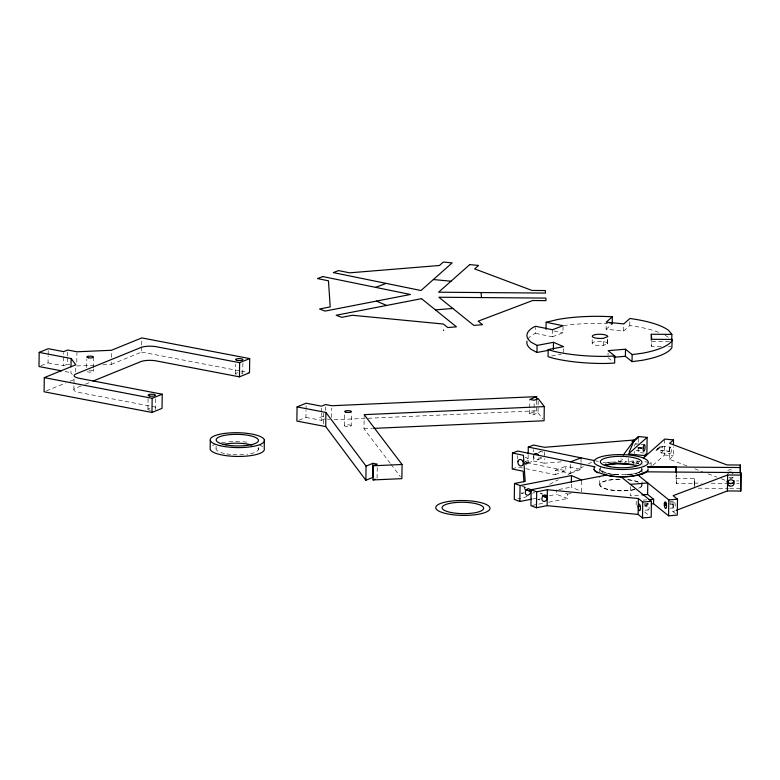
<?xml version="1.0" encoding="UTF-8"?>
<svg xmlns="http://www.w3.org/2000/svg" width="780" height="780" viewBox="0 0 780 780"><rect width="100%" height="100%" fill="white"/><g stroke="black" fill="none" stroke-linecap="round" stroke-linejoin="round"><path stroke-width="0.58" stroke-dasharray="3.9 2.92" d="M687.024 465.923L669.406 459.303L669.62 444.473M41.008 365.723L48.048 362.856L48.145 355.777M48.165 354.598L48.233 349.879M48.048 362.856L63.463 365.81L63.648 352.833M63.463 365.81L67.489 364.182L67.587 357.094M67.597 355.914L67.684 350.015M72.257 374.459L70.912 372.665L70.96 369.125M73.895 389.649L74.061 377.851M75.718 371.875L75.816 364.796M76.791 362.252L76.918 352.95M86.668 367.565L86.785 359.307M93.327 371.29L93.356 368.93M93.376 367.75L93.502 358.312M102.901 364.806L111.228 364.435L111.257 362.076M111.326 357.357L111.423 350.279M111.228 364.435L141.599 352.072L141.687 346.174M141.707 344.994L141.784 339.095M147.927 409.276L148.073 398.658M155.425 398.863L155.278 409.481A3.685 1.004 0.8 0 0 152.743 408.437M216.07 448.412L216.099 446.209M235.404 373.669L235.541 364.221M242.755 373.873L242.902 363.246M258.326 449.592L258.356 447.379M298.886 420.244L305.926 417.378L306.023 410.299M306.033 409.12L306.091 405.581M305.926 417.378L321.34 420.332L321.438 413.254M321.448 412.074L321.516 407.355M323.602 423.784L323.768 411.723M325.474 410.436L325.523 406.897M331.656 417.398L331.783 408.067M344.487 425.627L344.653 413.829M351.195 425.812A3.354 0.916 0.8 0 0 346.33 424.876A3.354 0.916 0.8 0 0 346.008 426.465A3.354 0.916 0.8 0 0 351.195 425.812L351.38 412.834M390.224 463.31L363.987 428.815L364.192 414.648M377.081 478.296L377.247 466.498M517.627 459.02L517.676 455.608M580.993 463.613L580.915 469.365L565.832 466.274L565.773 470.701L528.06 462.988L528.187 453.892M538.181 400.978L538.015 412.786L533.998 414.424L529.63 413.585L529.698 408.866M529.717 407.686L529.815 400.608M528.06 462.988L533.325 460.999L533.393 456.446M533.452 451.893L533.491 449.621M533.998 414.424L534.173 401.437M527.904 339.095A73.057 20.017 0.8 0 1 533.578 334.181L535.538 333.362L535.616 327.464M529.63 413.585L536.504 410.787L536.65 400.169M561.21 461.857L544.284 463.232L544.352 458.679M544.45 451.854L544.401 455.267L544.294 454.418A3.315 2.623 69.2 0 0 542.061 451.62A3.315 2.623 69.2 0 0 539.331 452.634M535.538 333.362L552.386 336.804L552.484 329.726M525.769 468.673L555.233 474.698L555.292 470.272L565.832 466.274M565.481 493.272L567.694 494.101L567.635 498.527L556.55 494.364L556.608 489.938M552.386 336.804L562.926 332.806L563.024 325.728M563.53 352.56L563.589 347.831M555.292 470.272L570.375 473.363L570.541 461.857M581.597 481.084L581.451 491.439L571.301 487.09L571.35 483.551M581.012 462.462L581.081 457.86M592.166 343.229L592.215 339.69M599.703 484.448L599.81 477.185M599.869 472.339C599.147 463.505 600.522 474.552 605.3 472.963M603.632 345.335L603.74 338.247M658.671 332.319A73.057 20.017 0.8 0 0 630.552 325.669L629.782 325.591L623.707 330.973L606.099 329.277L606.187 323.378M607.454 343.873L607.552 336.794M607.6 343.658A7.732 2.116 0.8 0 0 598.962 341.328A7.732 2.116 0.8 0 0 592.488 343.96A7.732 2.116 0.8 0 0 603.379 345.374L607.6 343.658L607.669 338.939M608.049 355.358L608.078 352.999M611.676 462.199C645.908 459.566 608.761 466.44 621.192 457.909M623.707 330.973L623.805 323.895M629.782 325.591L629.879 318.513M628.231 462.062L628.28 458.611M630.357 486.661L630.23 495.865L640.663 495.017M633.487 465.182L633.555 460.765L641.764 461.555M634.237 453.628L634.267 451.357M636.168 505.138L636.236 500.711M638.167 447.895L638.099 452.449L645.801 453.19M638.245 442.211L638.303 437.658M641.969 485.628L642.038 480.782M642.154 472.31L641.774 468.185M661.216 346.447L651.573 346.369L651.641 341.65M651.095 466.879L651.154 462.462L642.944 461.662M652.88 465.299L664.501 454.994L664.726 439.072M669.406 459.303L673.306 455.842L673.433 446.745M675.538 513.708L672.916 511.592L673.062 501.345M694.609 488.153L694.668 483.727L676.27 483.581L675.997 473.938M676.27 483.581L676.426 472.075M694.405 485.131L694.327 478.686L675.928 478.54M602.179 471.676L600.346 470.018M611.491 474.113L614.474 474.727L609.492 474.006M627.5 474.854L633.272 473.938M638.781 472.505L635.183 473.801L638.781 472.69L642.193 469.697M638.781 472.69L641.17 471.169M646.942 505.762L646.99 504.952A3.344 1.063 85.3 0 1 648.697 504.514A3.344 1.063 85.3 0 1 648.619 509.779A3.344 1.063 85.3 0 1 646.961 506.62L646.942 505.762L644.767 505.937M661.04 447.973A3.315 0.916 -84.5 0 1 662.639 447.973L662.61 449.621A3.315 0.916 -84.5 0 1 661.645 452.81A3.315 0.916 -84.5 0 1 660.748 451.279L660.767 449.621A3.315 0.916 -84.5 0 1 660.875 448.773M669.542 451.045L669.572 450.469A3.315 0.916 -84.5 0 1 670.537 447.281A3.315 0.916 -84.5 0 1 671.443 448.822L671.414 450.469A3.315 0.916 -84.5 0 1 670.449 453.658A3.315 0.916 -84.5 0 1 669.552 452.127L669.523 451.337L660.728 450.274M525.798 463.885A3.315 2.623 69.2 0 0 528.46 462.062L528.479 460.415A3.315 2.623 69.2 0 0 525.184 457.48M539.126 457.265L539 458.065A3.315 2.623 69.2 0 1 536.338 459.888A3.315 2.623 69.2 0 1 533.754 456.992L533.647 456.144M600.951 467.025L599.927 468.712L600.346 470.223M641.17 471.364L642.184 469.882L641.764 468.37M606.099 329.277L612.202 323.875A72.92 19.978 0.8 0 0 608.702 323.69M619.661 461.702L623.132 458.62M631.878 462.238L633.555 460.765M636.168 462.813L637.962 461.224M639.191 461.692L636.899 463.34M649.37 464.041L651.154 462.462M527.105 496.197L524.959 497.328L517.842 498.712M532.467 493.369L534.622 492.238M549.646 484.322L558.236 479.788M567.899 474.698L583.996 466.216M588.295 463.954L591.513 462.248M525.31 463.174L528.489 461.857M46.352 390.868L65.491 383.077M69.995 381.244L75.621 378.953M81.052 385.954L75.572 388.186A11.31 3.101 0.8 0 0 78.79 392.418L158.457 407.686M85.43 384.179L89.807 382.395M319.693 417.583L323.71 415.945M321.34 420.332L325.357 418.694M538.229 452.468L540.335 451.669M528.479 460.415L525.32 461.614L528.508 460.619M523.185 464.061L528.46 462.062M512.245 468.985L517.52 466.986L524.589 468.439M525.057 464.539L527.163 463.739M537.703 459.742L542.977 457.743A3.315 2.623 69.2 0 1 540.257 457.187M555.233 474.698L565.773 470.701M570.375 473.363L580.915 469.365M672.916 511.592L675.188 510.734M632.404 460.805L628.817 462.16L625.677 461.838M634.969 489.538A21.167 5.801 0.8 0 1 607.064 489.265A21.167 5.801 0.8 0 1 603.115 481.64L606.713 480.538A21.167 5.801 0.8 0 1 620.89 479.242M558.87 489.499L571.301 487.09M532.857 498.956L537.596 498.04M549.442 495.739L556.55 494.364M567.694 494.101L571.135 493.438M532.106 505.421L543.952 503.129M548.681 502.203L567.635 498.527M551.635 355.982L561.132 354.188M633.428 473.782L634.94 473.509A20.797 5.694 0.8 0 0 641.823 469.667M630.62 474.591L632.902 474.191M632.375 473.977C622.079 474.835 609.667 476.278 600.707 469.999A20.797 5.694 0.8 0 1 600.298 468.517M611.686 462.004L605.407 462.823L603.086 462.355M608.546 462.608L605.407 463.018L609.648 463.018M644.777 505.781L646.951 505.557M669.815 503.168L673.082 502.827A3.344 1.063 85.3 0 1 674.788 502.378A3.344 1.063 85.3 0 1 674.71 507.643A3.344 1.063 85.3 0 1 673.062 504.484L673.082 502.827L669.815 503.09M625.414 474.854L630.63 474.415M643.188 500.146L646.669 499.863M644.533 503.568L647.79 503.305M669.533 501.53L673.881 501.169M644.29 504.475L651.251 503.909M669.796 504.758L673.062 504.484L669.796 504.67M645.011 510.237L648.268 509.974M670.01 508.19L674.359 507.839M644.767 506.093L646.942 505.976M334.045 419.786L536.504 410.787M363.987 428.815L372.508 428.435M76.733 365.947L93.385 365.225M669.337 341.465L651.242 341.318L651.573 346.369M668.441 346.505L670.849 346.525M736.457 480.919L738.884 480.938M694.268 483.113L701.532 483.161M711.214 483.239L726.95 483.366M736.642 483.444L739.06 483.464M698.236 488.183L728.5 488.416M729.709 488.426L740.61 488.514M618.54 474.805L614.474 474.542M635.583 443.781L639.98 444.2M641.082 444.308L644.377 444.629M661.986 446.326L670.79 447.174M638.771 447.505L642.067 447.817M660.718 450.489L669.523 451.337M636.09 450.479L643.792 451.22M661.401 452.927L670.205 453.775M664.501 454.994L673.306 455.842M637.66 447.476L643.159 448.139M635.408 463.066C625.219 461.341 644.192 464.87 637.26 463.408M141.599 352.072L240.016 370.939M241.205 371.163L249.502 372.752M67.489 364.182L69.8 364.621M327.444 419.094L329.531 419.494M65.003 371.534L70.912 372.665M553.917 330.973L562.926 332.806M596.135 460.931L598.455 461.409M533.325 460.999L544.284 463.232M605.3 472.787L609.502 473.831M642.681 464.938L643.237 465.114M694.746 468.819L702.517 471.744M708.025 473.811L716.83 477.116M721.227 478.774L726.726 480.841M523.76 486.847L525.983 487.675M542.617 493.925L540.404 493.096A3.344 2.554 -69.4 0 1 541.359 494.081M521.02 492.931L523.243 493.76M537.654 499.18L539.877 500.009M602.179 471.49L603.047 471.861M608.01 357.718L612.749 361.54M644.621 511.953L649.321 515.736M538.015 412.786L542.734 418.987M390.946 464.276L400.423 476.726M694.327 478.686L694.668 483.727M524.248 486.788L524.404 489.128M727.857 470.613A3.344 3.217 -3.8 0 1 732.576 470.652M634.471 446.228A3.315 0.916 -84.5 0 1 636.149 444.746M733.229 477.058A3.344 3.217 -3.8 0 1 729.446 478.53M729.056 477.672A3.344 3.217 -3.8 0 1 733.609 478.891M540.325 498.664A3.344 2.554 -69.4 0 1 538.298 499.375M521.742 486.915A3.344 2.554 -69.4 0 1 524.979 488.553M523.682 492.414A3.344 2.554 -69.4 0 1 521.654 493.126M665.067 335.244A73.057 20.017 0.8 0 1 668.45 337.418M563.55 325.611A72.92 19.978 0.8 0 1 607.523 323.632M641.55 484.117A21.167 5.801 0.8 0 1 638.567 488.436L638.255 488.377A20.797 5.694 0.8 0 0 641.599 485.618M627.422 479.612A21.167 5.801 0.8 0 1 638.81 482.206M257.907 448.081A21.167 5.801 0.8 0 1 246.763 454.301M243.691 454.603A21.167 5.801 0.8 0 1 232.752 454.613M230.617 454.428A21.167 5.801 0.8 0 1 225.634 453.716M224.503 453.482A21.167 5.801 0.8 0 1 217.084 446.94M212.55 445.565A27.144 7.439 0.8 0 1 215.251 444.346M221.549 442.728A27.144 7.439 0.8 0 1 227.819 441.899M228.93 441.811A27.144 7.439 0.8 0 1 240.649 441.675M242.97 441.811A27.144 7.439 0.8 0 1 248.576 442.397M259.379 445A27.144 7.439 0.8 0 1 262.675 446.764M634.715 489.46A20.797 5.694 0.8 0 1 601.409 486.817A20.797 5.694 0.8 0 1 620.89 479.339M628.319 479.817A20.797 5.694 0.8 0 1 638.498 482.255M89.281 370.285A3.354 0.916 0.8 0 1 93.181 370.968A3.354 0.916 0.8 0 1 91.221 372.07A3.354 0.916 0.8 0 1 86.98 371.572M236.34 374.4A3.685 1.004 0.8 0 1 238.319 372.772M241.088 372.947A3.685 1.004 0.8 0 1 242.365 373.357M150.452 410.319A3.685 1.004 0.8 0 1 148.317 409.793M147.995 409.539A3.685 1.004 0.8 0 1 149.935 408.457M642.018 448.685L637.611 448.256L642.018 448.802"/><path stroke-width="1.17" d="M638.255 506.2L638.293 505.664A3.344 1.063 85.3 0 1 640 505.216A3.344 1.063 85.3 0 1 639.922 510.491A3.344 1.063 85.3 0 1 638.264 507.332L638.352 498.517L547.355 489.743L536.689 491.81L531.141 489.733L530.917 505.654L536.465 507.741L547.131 505.664L638.128 514.439L642.496 517.959L651.193 517.247L651.417 501.325L620.626 476.492M93.083 381.059L140.936 361.579A11.203 3.071 0.8 0 1 156.214 360.896L239.45 376.847L249.502 372.752L249.698 358.595L141.804 337.915L111.423 350.279L76.937 351.79L67.684 350.015L63.658 351.653L48.243 348.699L39.195 352.385L39 366.541L61.454 370.851M39.195 352.385L71.117 358.507L75.816 364.796L44.294 377.627L44.099 391.784L151.964 412.464L162.025 408.369L162.22 394.212L78.985 378.251A11.31 3.101 0.8 0 1 75.777 374.029L141.131 347.422A11.203 3.071 0.8 0 1 156.409 346.739L239.645 362.69L249.698 358.595M70.999 366.766L71.117 358.507M151.964 412.464L152.168 398.297L162.22 394.212M210.288 440.485L210.161 449.329A27.144 7.439 0.8 0 0 239.665 456.446A27.144 7.439 0.8 0 0 264.235 448.675L264.352 439.832M239.45 376.847L239.645 362.69M536.65 400.169L536.698 396.63L331.822 405.736L325.552 404.537L321.535 406.175L306.121 403.221L297.073 406.906L296.878 421.063L325.709 426.592L365.859 480.256L372.723 477.457L372.928 463.3L377.286 464.139L373.259 465.777L373.064 479.934L401.875 478.647L402.07 464.49L364.192 414.648L544.274 406.594L544.079 420.752L373.727 428.376M325.709 426.592L325.904 412.435L297.073 406.906M365.859 480.256L366.054 466.099L325.904 412.435M598.055 472.856C595.988 471.978 592.975 470.165 594.311 467.483L595.042 466.849L517.735 451.045L512.47 453.043L512.245 468.985L523.204 471.227L523.907 481.748M512.47 453.043L523.429 455.286L525.174 481.406L514.508 483.473L514.283 499.405L519.831 501.482L531.677 499.19M519.831 501.482L520.055 485.56L514.508 483.473M528.187 453.892L528.284 447.067L533.549 445.068L544.508 447.31L634.423 439.978L638.323 436.517L647.127 437.365L646.903 453.297L644.221 455.676M548.672 350.279L536.971 352.492L537.069 345.413L531.414 342.381A73.057 20.017 0.8 0 1 533.686 327.103L535.636 326.284L552.484 329.726L563.024 325.728L546.136 322.276L546.029 329.355M536.465 507.741L536.689 491.81M537.069 345.413L553.459 342.313L563.608 346.651L548.174 349.577L548.067 356.655L553.108 358.215A73.057 20.017 0.8 0 0 606.479 363.46L614.65 363.061L614.747 355.982L608.108 350.639L625.501 349.216L632.141 354.569L642.076 353.272A73.057 20.017 0.8 0 0 671.97 340.704L672.155 339.446L651.67 339.29L651.339 334.24L671.853 334.406L671.785 339.125M547.131 505.664L547.355 489.743M553.361 349.391L553.459 342.313M571.36 482.41L571.457 475.585L520.055 485.56M595.579 471.539L594.029 469.414M595.588 471.354C611.247 478.335 632.57 479.388 647.809 470.72L648.092 468.975M603.681 474.61C614.094 477.214 626.203 477.428 636.714 475.39M612.202 323.875L612.3 316.797A72.92 19.978 0.8 0 0 557.905 319.459L546.136 322.276M672.155 339.446L671.863 347.782A73.057 20.017 0.8 0 1 641.969 360.35L632.044 361.647L625.404 356.294L625.501 349.216M632.044 361.647L632.141 354.569M637.748 475.322L641.92 474.142M642.496 517.959L642.72 502.037L638.352 498.517M645.703 472.543L641.911 474.328M647.809 470.72L646.405 472.124M676.328 510.305L727.408 490.932L740.776 491.039L741 475.098L727.633 474.991L673.14 495.661L677.508 499.18L677.284 515.112L668.587 515.824L653.562 503.714L653.63 499.288L647.615 494.452L647.78 482.947L638.03 475.069M651.251 340.139L651.339 334.24M668.587 515.824L668.811 499.883L647.78 482.947L630.386 484.36M673.471 444.473L673.53 439.92L664.726 439.072L643.412 457.957M676.016 472.787L676.094 467.035L647.819 467.005M727.408 490.932L727.633 474.991M740.21 472.982L740.327 465.026L726.95 464.919L669.63 443.372L673.53 439.92M740.415 473.236L740.327 465.026M646.532 471.832L740.834 472.573L740.776 491.039M638.128 514.439L638.255 506.756M605.134 465.348L616.707 463.378L632.619 464.412M606.928 464.792L611.491 463.808M627.646 463.7L611.491 464.002M636.821 465.445L622.187 463.418M664.375 503.734L664.365 505.196A3.344 1.063 85.3 0 0 666.013 508.355A3.344 1.063 85.3 0 0 666.091 503.09A3.344 1.063 85.3 0 0 664.384 503.539L666.549 503.509M530.605 491.449L530.507 492.307A3.344 2.554 -69.4 0 1 526.373 494.9A3.344 2.554 -69.4 0 1 526.451 489.635A3.344 2.554 -69.4 0 1 530.527 490.639L530.605 491.449L525.067 489.372L530.585 491.254M443.44 330.496L443.625 329.969M629.265 451.883L634.423 439.978L632.229 441.694L634.423 439.978M623.269 455.081L632.307 442.845L639.054 436.585M660.299 446.842L656.292 450.313M433.378 279.532L420.995 290.511L333.314 272.59L338.578 270.592L349.537 272.834L439.452 265.493L443.352 262.041L452.156 262.889L433.378 279.532L450.976 281.229M612.3 316.797L606.206 322.198L623.805 323.895L629.879 318.513L630.649 318.591A73.057 20.017 0.8 0 1 668.548 330.34L671.853 334.406M647.127 437.365L628.349 454.009L645.947 455.705M657.637 449.017L658.671 448.422M366.054 466.099L372.928 463.3M536.698 396.63L529.834 399.428L534.193 400.257L538.21 398.619L544.274 406.594M373.064 479.934L375.073 479.115M375.57 287.372L386.11 283.384M570.541 461.857L581.081 457.86M605.134 465.153L606.928 464.597M531.141 489.733L606.411 475.118M611.657 463.885L607.172 464.665A20.797 5.694 0.8 0 0 604.422 465.455M638.245 506.464L640.419 506.347M435.415 309.884L452.81 308.461L473.84 325.406L482.537 324.694L478.169 321.175L532.662 300.514L546.029 300.622L545.864 298.096L438.916 297.238L452.81 308.461M613.811 357.24L625.404 356.294M641.823 494.92L647.615 494.452M648.989 499.668L653.63 499.288M642.72 502.037L651.417 501.325M668.811 499.883L677.508 499.18M651.251 503.909L653.562 503.714M664.384 503.539L666.559 503.353M664.365 505.196L666.539 505.021M664.355 504.982L666.529 504.855M614.747 355.982L606.577 356.382A73.057 20.017 0.8 0 1 553.205 351.136L548.174 349.577M373.259 465.777L402.07 464.49M622.206 463.525L613.597 463.223M647.566 466.801L740.493 467.542M729.378 483.385L733.005 483.415M613.821 463.223L617.155 463.369M647.575 466.547L651.095 466.879M44.294 377.627L152.168 398.297M528.284 447.067L594.974 460.697M542.743 495.388L547.16 496.889L547.248 497.708A3.344 2.554 -69.4 0 1 543.407 501.355A3.344 2.554 -69.4 0 1 542.899 496.09A3.344 2.554 -69.4 0 1 547.16 496.889L542.724 495.222M542.802 496.109L547.248 497.708L542.802 496.041M376.486 301.109L386.636 305.448M571.457 475.585L581.607 479.934M536.971 352.492L531.317 349.459A73.057 20.017 0.8 0 1 526.997 341.162M740.834 472.573L741 475.098M727.408 481.289L727.516 482.966L727.428 481.153M676.094 467.035L676.426 472.075M481.123 292.549L481.455 297.599M727.516 482.966L727.379 480.656L727.447 481.279A3.344 3.217 -3.8 0 0 734.038 480.499M523.897 462.56A3.315 2.623 69.2 0 1 523.214 460.99M533.774 455.344A3.315 2.623 69.2 0 1 536.075 453.473A3.315 2.623 69.2 0 1 538.765 455.588M728.023 473.138A3.344 3.217 -3.8 0 1 732.751 473.177M223.07 444.502A21.167 5.801 0.8 0 1 251.998 445.048M643.168 447.925L643.149 449.572A3.315 0.916 -84.5 0 0 644.046 451.113A3.315 0.916 -84.5 0 0 645.011 447.925L645.031 446.277A3.315 0.916 -84.5 0 0 644.134 444.736A3.315 0.916 -84.5 0 0 643.168 447.925M517.969 461.341L517.94 462.988A3.315 2.623 69.2 0 0 520.533 465.884A3.315 2.623 69.2 0 0 523.185 464.061L523.214 462.404A3.315 2.623 69.2 0 0 520.621 459.508A3.315 2.623 69.2 0 0 517.969 461.341M607.698 336.58L603.476 338.296A7.732 2.116 0.8 0 1 592.585 336.882A7.732 2.116 0.8 0 1 599.059 334.25A7.732 2.116 0.8 0 1 607.698 336.58M469.755 264.596L438.584 292.207L545.522 293.065L545.356 290.54L531.98 290.433L474.659 268.895L478.559 265.444L469.755 264.596M322.764 276.569L317.499 278.567L328.458 280.81L329.501 296.371L330.203 306.92L319.537 308.997L325.075 311.084L410.446 294.479L322.764 276.569M421.522 298.672L336.17 315.247L341.718 317.333L352.385 315.266L443.381 324.031L447.749 327.551L456.446 326.84L421.522 298.672M729.154 485.764A3.344 3.217 -3.8 0 0 734.194 483.025A3.344 3.217 -3.8 0 0 729.232 480.197A3.344 3.217 -3.8 0 0 729.154 485.764M346.203 412.308A3.354 0.916 0.8 0 0 351.4 411.655A3.354 0.916 0.8 0 0 346.525 410.719A3.354 0.916 0.8 0 0 346.203 412.308M219.95 445.643A27.144 7.439 0.8 0 0 264.069 441.763A27.144 7.439 0.8 0 0 227.945 433.056A27.144 7.439 0.8 0 0 219.95 445.643M225.761 444.863A21.167 5.801 0.8 0 0 258.453 440.749A21.167 5.801 0.8 0 0 227.75 434.86A21.167 5.801 0.8 0 0 225.761 444.863M609.794 466.664A20.797 5.694 0.8 0 0 641.92 462.618A20.797 5.694 0.8 0 0 611.754 456.836A20.797 5.694 0.8 0 0 609.794 466.664M88.335 357.786A3.354 0.916 0.8 0 0 93.522 357.133A3.354 0.916 0.8 0 0 88.647 356.197A3.354 0.916 0.8 0 0 88.335 357.786M451.513 512.587A20.797 5.694 0.8 0 0 483.639 508.541A20.797 5.694 0.8 0 0 453.473 502.759A20.797 5.694 0.8 0 0 451.513 512.587M445.497 513.454A27.144 7.439 0.8 0 0 489.625 509.574A27.144 7.439 0.8 0 0 453.492 500.867A27.144 7.439 0.8 0 0 445.497 513.454M603.788 467.532A27.144 7.439 0.8 0 0 647.907 463.651A27.144 7.439 0.8 0 0 611.783 454.935A27.144 7.439 0.8 0 0 603.788 467.532M237.266 360.428A3.685 1.004 0.8 0 0 242.951 359.707A3.685 1.004 0.8 0 0 237.617 358.683A3.685 1.004 0.8 0 0 237.266 360.428M149.789 396.035A3.685 1.004 0.8 0 0 155.474 395.323A3.685 1.004 0.8 0 0 150.13 394.3A3.685 1.004 0.8 0 0 149.789 396.035"/></g></svg>
